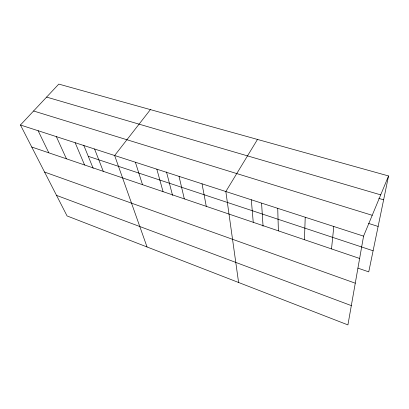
<?xml version="1.0" encoding="UTF-8"?>
<svg xmlns="http://www.w3.org/2000/svg" width="409" height="409" viewBox="0 0 409 409"><rect width="100%" height="100%" fill="white"/><g stroke="black" fill="none" stroke-linecap="round" stroke-linejoin="round"><path stroke-width="0.61" d="M304.449 239.715L305.221 217.24M331.515 248.912L333.805 226.499M388.55 175.952L363.565 236.136L347.921 324.904L67.066 215.942L20.45 125.001L58.794 84.096L388.55 175.952L368.744 271.878L357.906 268.12M257.486 139.443L225.84 191.53L238.595 282.491M150.4 109.612L114.643 155.512L147.041 246.97M46.611 97.091L380.702 194.858M378.77 198.375L383.622 199.812M33.584 110.987L372.221 215.298M368.581 223.437L378.126 226.438M20.45 125.001L363.565 236.136M88.257 156.31L373.1 250.778M31.738 147.02L359.634 258.468M44.571 172.056L355.273 283.192M56.524 195.379L351.321 305.61M38.119 130.722L48.824 152.828M56.345 136.626L66.427 158.81M75.154 142.721L84.566 164.975M83.707 145.154L93.175 168.35M94.576 149.009L103.272 171.335M135.384 162.23L142.49 184.663M156.836 169.178L163.058 191.652M166.494 171.949L172.557 195.425M179.035 176.366L184.311 198.876M202.026 183.815L206.279 206.346M251.3 199.776L253.248 222.307M261.586 203.365L263.053 226.218M277.737 208.339L278.381 230.85"/></g></svg>
